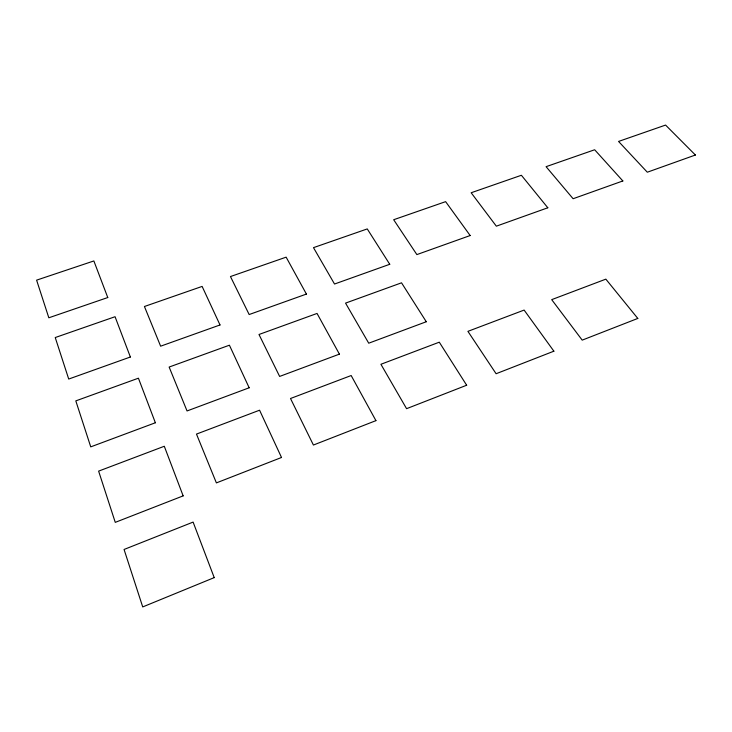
<?xml version="1.0" encoding="UTF-8"?>
<svg xmlns="http://www.w3.org/2000/svg" width="732" height="732" viewBox="0 0 732 732"><rect width="100%" height="100%" fill="white"/><g stroke="black" fill="none" stroke-linecap="round" stroke-linejoin="round"><path stroke-width="1.1" d="M214.22 577.621L142.722 606.929L124.065 549.467L193.111 522.09L214.22 577.621M183.146 495.875L115.263 522.364L98.619 471.124L164.297 446.264L183.146 495.875M281.518 457.482L216.388 482.9L196.478 434.085L259.576 410.204L281.518 457.482M375.937 420.635L313.415 445.038L290.503 398.501L351.168 375.534L375.937 420.635M466.659 385.233L406.58 408.676L380.915 364.28L439.282 342.183L466.659 385.233M553.877 351.186L496.104 373.732L467.913 331.349L524.121 310.075L553.877 351.186M637.801 318.438L582.205 340.133L551.699 299.644L605.849 279.148L637.801 318.438M155.367 422.767L90.741 446.868L75.808 400.88L138.421 378.188L155.367 422.767M249.173 387.786L187.044 410.954L169.138 367.052L229.409 345.202L249.173 387.786M339.41 354.132L279.633 376.431L258.991 334.487L317.048 313.442L339.41 354.132M426.28 321.741L368.727 343.198L345.55 303.112L401.529 282.817L426.28 321.741M130.369 357.006L68.716 379.048L55.239 337.543L115.061 316.718L130.369 357.006M220.012 324.962L160.628 346.19L144.433 306.498L202.124 286.413L220.012 324.962M306.415 294.072L249.164 314.54L230.461 276.55L286.139 257.161L306.415 294.072M389.744 264.289L334.524 284.025L313.488 247.645L367.254 228.924L389.744 264.289M470.164 235.539L416.865 254.59L393.679 219.728L445.623 201.648L470.164 235.539M547.82 207.778L496.342 226.179L471.161 192.754L521.385 175.268L547.82 207.778M622.85 180.95L573.11 198.729L546.081 166.676L594.659 149.758L622.85 180.95M695.4 155.019L647.308 172.212L618.558 141.441L665.58 125.071L695.4 155.019M107.769 297.54L48.824 317.789L36.6 280.146L93.861 260.949L107.769 297.54"/></g></svg>
